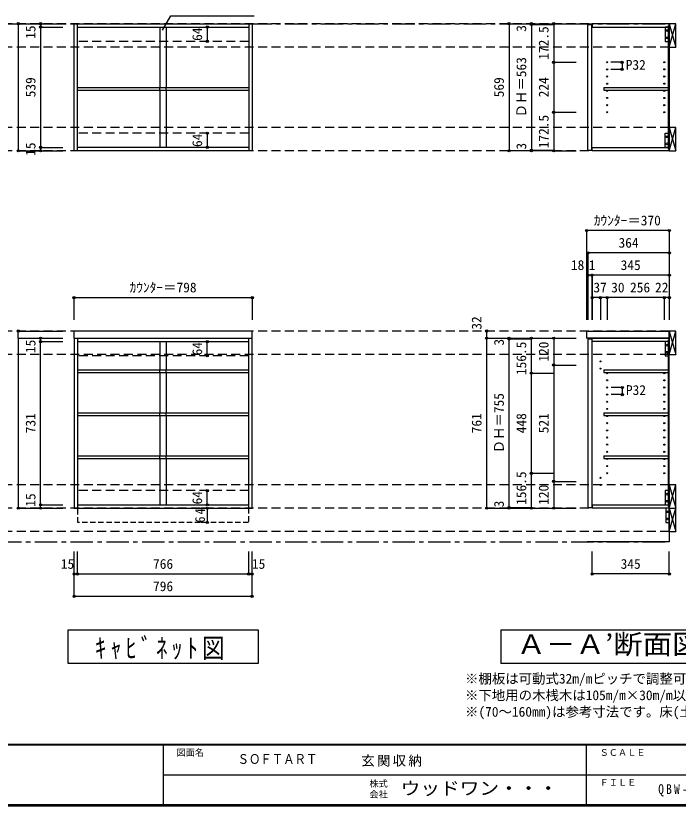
# Model space of a CAD drawing. Units: millimetres at full size, sheet at 1:20; some dimension numbers follow another scale. Extents: x -3893 to 3907, y -2871 to 2783.
# Drawn here: x -653 to 2312, y -2803 to 735 of the extents above; entities that cross this region are included whole.
import ezdxf
from ezdxf.enums import TextEntityAlignment as Align

# ---------------------------------------------------------------- set-up
doc = ezdxf.new("R2010")
doc.units = ezdxf.units.MM
doc.header["$LTSCALE"] = 20
doc.header["$PDMODE"] = 32
doc.header["$PDSIZE"] = 10
for name, pattern in [('CHAIN1', [8, 5, -1, 1, -1]), ('DASHED1', [1.8, 1.2, -0.6]), ('DASHED2', [3, 2, -1])]:
    doc.linetypes.add(name, pattern=pattern)
for name, color, linetype in [('0-1_本体', 2, 'Continuous'), ('0-2_扉', 3, 'Continuous'), ('0-3_扉仕上', 7, 'CHAIN1'), ('0-4_棚', 2, 'Continuous'), ('0-5_ダボ', 7, 'Continuous'), ('0-6_桟木', 3, 'Continuous'), ('0-7_', 7, 'Continuous'), ('0-9_', 7, 'DASHED1'), ('0-A_文字', 7, 'Continuous'), ('0-B_寸法', 7, 'Continuous'), ('F-1_枠', 6, 'Continuous'), ('F-A_文字', 7, 'Continuous')]:
    doc.layers.add(name, color=color, linetype=linetype)
doc.styles.add('HG明朝B', font='')
doc.styles.add('ＭＳ ゴシック', font='')
doc.styles.get('HG明朝B').set_extended_font_data('HG明朝B')
doc.styles.get('ＭＳ ゴシック').set_extended_font_data('MS Gothic')

msp = doc.modelspace()

# ---------------------------------------------------------------- linework, layer by layer
at = {"layer": '0-1_本体', "color": 3}
for p, q in [((-376.39, 130.71), (-376.39, 699.71)), ((-376.39, 684.71), (389.61, 684.71)), ((389.61, 699.71), (389.61, 130.71)), ((389.61, 145.71), (-376.39, 145.71)), ((-391.39, -708.29), (-391.39, -1469.29)), ((-376.39, -708.29), (-376.39, -1469.29)), ((-376.39, -723.29), (389.61, -723.29)), ((389.61, -1469.29), (389.61, -708.29)), ((404.61, -1469.29), (404.61, -708.29)), ((-391.39, -1469.29), (404.61, -1469.29)), ((-376.39, -1454.29), (389.61, -1454.29))]:
    msp.add_line(p, q, dxfattribs=at)
at = {"layer": '0-1_本体'}
for p, q in [((1926.61, 699.71), (1926.61, 684.71)), ((2271.61, 699.71), (1926.61, 699.71)), ((1926.61, 684.71), (2268.61, 684.71)), ((2270.11, 138.71), (2270.11, 691.71)), ((2271.61, 691.71), (2271.61, 699.71)), ((2271.61, 689.21), (2271.61, 697.21)), ((1926.61, 145.71), (2268.61, 145.71)), ((1926.61, 130.71), (1926.61, 145.71)), ((2271.61, 141.71), (2271.61, 133.71)), ((2271.61, 130.71), (1926.61, 130.71)), ((2268.61, 138.71), (2271.61, 138.71)), ((1926.61, -708.29), (2271.61, -708.29)), ((1926.61, -723.29), (1926.61, -708.29)), ((2268.61, -723.29), (1926.61, -723.29)), ((2268.61, -716.29), (2271.61, -716.29)), ((2268.61, -1461.29), (2268.61, -716.29)), ((2270.11, -1461.29), (2270.11, -716.29)), ((1926.61, -1454.29), (2268.61, -1454.29)), ((1926.61, -1454.29), (1926.61, -1469.29)), ((2271.61, -1469.29), (1926.61, -1469.29)), ((2268.61, -1461.29), (2271.61, -1461.29)), ((2271.61, -1566.29), (2271.61, -1574.29))]:
    msp.add_line(p, q, dxfattribs=at)
at = {"layer": '0-1_本体', "color": 7}
for p, q in [((2271.61, 694.71), (2271.61, 130.71)), ((2271.61, -1469.29), (2271.61, -708.29))]:
    msp.add_line(p, q, dxfattribs=at)
at = {"layer": '0-1_本体', "color": 3}
msp.add_lwpolyline([(-391.39, 699.71), (404.61, 699.71), (404.61, 130.71), (-391.39, 130.71)], close=True, dxfattribs=at)
at = {"layer": '0-1_本体'}
msp.add_lwpolyline([(2268.61, 138.71), (2268.61, 691.71), (2271.61, 691.71)], dxfattribs=at)
at = {"layer": '0-2_扉', "color": 2}
for p, q in [((1907.61, 696.71), (1925.61, 696.71)), ((1907.61, 133.71), (1907.61, 696.71)), ((1925.61, 133.71), (1925.61, 696.71)), ((1907.61, 133.71), (1925.61, 133.71)), ((1907.61, -711.29), (1907.61, -1466.29)), ((1907.61, -711.29), (1925.61, -711.29)), ((1925.61, -711.29), (1925.61, -1466.29)), ((1907.61, -1466.29), (1925.61, -1466.29))]:
    msp.add_line(p, q, dxfattribs=at)
at = {"layer": '0-3_扉仕上', "linetype": 'Continuous'}
for p, q in [((2271.61, -1469.29), (2271.61, -1619.29)), ((2271.61, -1619.29), (1904.61, -1619.29))]:
    msp.add_line(p, q, dxfattribs=at)
at = {"layer": '0-4_棚', "color": 3}
for p, q in [((-376.39, 413.71), (389.61, 413.71)), ((-376.39, 401.71), (389.61, 401.71)), ((405.61, -676.29), (-392.39, -676.29)), ((-392.39, -676.29), (-392.39, -708.29)), ((-376.39, -850.31), (389.61, -850.31)), ((-376.39, -862.31), (389.61, -862.31)), ((-376.39, -1042.31), (389.61, -1042.31)), ((-376.39, -1054.31), (389.61, -1054.31)), ((-376.39, -1234.32), (389.61, -1234.32)), ((-376.39, -1246.32), (389.61, -1246.32))]:
    msp.add_line(p, q, dxfattribs=at)
at = {"layer": '0-4_棚'}
for p, q in [((1978.61, 413.71), (2268.61, 413.71)), ((1978.61, 413.71), (1978.61, 401.71)), ((1978.61, 401.71), (2268.61, 401.71)), ((1978.61, -850.31), (2268.61, -850.31)), ((1978.61, -850.31), (1978.61, -862.31)), ((1978.61, -862.31), (2268.61, -862.31)), ((2268.61, -850.31), (2268.61, -862.31)), ((1978.61, -1042.31), (2268.61, -1042.31)), ((1978.61, -1042.31), (1978.61, -1054.31)), ((1978.61, -1054.31), (2268.61, -1054.31)), ((2268.61, -1042.31), (2268.61, -1054.31)), ((1978.61, -1234.32), (2268.61, -1234.32)), ((1978.61, -1234.32), (1978.61, -1246.32)), ((2268.61, -1234.32), (2268.61, -1246.32)), ((1978.61, -1246.32), (2268.61, -1246.32))]:
    msp.add_line(p, q, dxfattribs=at)
at = {"layer": '0-4_棚', "color": 7}
for p, q in [((1901.61, -681.29), (1901.61, -708.29)), ((1906.61, -676.29), (2271.61, -676.29)), ((2271.61, -708.29), (2271.61, -676.29)), ((2271.61, -708.29), (1901.61, -708.29))]:
    msp.add_line(p, q, dxfattribs=at)
at = {"layer": '0-4_棚', "color": 3}
msp.add_lwpolyline([(-392.39, -708.29), (405.61, -708.29), (405.61, -676.29)], dxfattribs=at)
at = {"layer": '0-4_棚', "color": 7}
msp.add_arc((1906.61, -681.29), 5, 90, 180, dxfattribs=at)
at = {"layer": '0-5_ダボ'}
for centre in [(1993.61, 527.21), (1993.61, 495.21), (2249.61, 527.21), (2249.61, 495.21), (1993.61, 463.21), (2249.61, 463.21), (1993.61, 431.21), (2249.61, 431.21), (1993.61, 399.21), (2249.61, 399.21), (1993.61, 367.21), (2249.61, 367.21), (1993.61, 335.21), (2249.61, 335.21), (1993.61, 303.21), (2249.61, 303.21), (1963.61, -812.29), (1963.61, -844.29), (1993.61, -864.81), (2249.61, -864.81), (1993.61, -896.81), (2249.61, -896.81), (1993.61, -928.81), (2249.61, -928.81), (1993.61, -960.81), (1993.61, -992.81), (2249.61, -960.81), (2249.61, -992.81), (1993.61, -1024.81), (2249.61, -1024.81), (1993.61, -1056.81), (2249.61, -1056.81), (1993.61, -1088.81), (2249.61, -1088.81), (1993.61, -1120.81), (2249.61, -1120.81), (1993.61, -1152.81), (2249.61, -1152.81), (1993.61, -1184.81), (2249.61, -1184.81), (1993.61, -1216.81), (2249.61, -1216.81), (1993.61, -1248.81), (2249.61, -1248.81), (1993.61, -1280.81), (2249.61, -1280.81), (1963.61, -1333.29), (1993.61, -1312.81), (2249.61, -1312.81), (1963.61, -1365.29)]:
    msp.add_circle(centre, 2.5, dxfattribs=at)
at = {"layer": '0-6_桟木'}
for p, q in [((2253.61, 684.71), (2253.61, 620.71)), ((2268.61, 684.71), (2253.61, 684.71)), ((2268.61, 620.71), (2268.61, 684.71)), ((2271.61, 699.71), (2271.61, 594.71)), ((2301.61, 699.71), (2271.61, 699.71)), ((2301.61, 594.71), (2301.61, 699.71)), ((2253.61, 620.71), (2268.61, 620.71)), ((2271.61, 594.71), (2301.61, 594.71)), ((2271.61, 594.71), (2301.61, 594.71)), ((2271.61, 235.71), (2271.61, 130.71)), ((2301.61, 235.71), (2271.61, 235.71)), ((2301.61, 130.71), (2301.61, 235.71)), ((2253.61, 209.71), (2268.61, 209.71)), ((2253.61, 145.71), (2253.61, 209.71)), ((2268.61, 209.71), (2268.61, 145.71)), ((2268.61, 145.71), (2253.61, 145.71)), ((2271.61, 130.71), (2301.61, 130.71)), ((2271.61, -676.29), (2271.61, -781.29)), ((2301.61, -676.29), (2271.61, -676.29)), ((2253.61, -723.29), (2253.61, -787.29)), ((2268.61, -723.29), (2253.61, -723.29)), ((2268.61, -787.29), (2268.61, -723.29)), ((2253.61, -787.29), (2268.61, -787.29)), ((2271.61, -1364.29), (2271.61, -1469.29)), ((2301.61, -1364.29), (2271.61, -1364.29)), ((2253.61, -1390.29), (2253.61, -1454.29)), ((2268.61, -1390.29), (2253.61, -1390.29)), ((2268.61, -1454.29), (2268.61, -1390.29)), ((2253.61, -1454.29), (2268.61, -1454.29)), ((2271.61, -1469.29), (2256.61, -1469.29)), ((2271.61, -1574.29), (2271.61, -1469.29))]:
    msp.add_line(p, q, dxfattribs=at)
at = {"layer": '0-6_桟木', "color": 7}
for p, q in [((2271.61, 699.71), (2301.61, 594.71)), ((2271.61, 594.71), (2301.61, 699.71)), ((2271.61, 594.71), (2301.61, 699.71)), ((2271.61, 699.71), (2301.61, 594.71)), ((2271.61, 235.71), (2301.61, 130.71)), ((2271.61, 130.71), (2301.61, 235.71)), ((2271.61, 130.71), (2301.61, 235.71)), ((2271.61, 235.71), (2301.61, 130.71)), ((2271.61, -781.29), (2301.61, -676.29)), ((2271.61, -676.29), (2301.61, -781.29)), ((2271.61, -1364.29), (2301.61, -1469.29)), ((2271.61, -1469.29), (2301.61, -1364.29)), ((2271.61, -1574.29), (2301.61, -1469.29)), ((2271.61, -1469.29), (2301.61, -1574.29))]:
    msp.add_line(p, q, dxfattribs=at)
at = {"layer": '0-6_桟木', "color": 7, "linetype": 'DASHED2'}
for p, q in [((389.61, 620.71), (-376.39, 620.71)), ((389.61, 209.71), (-376.39, 209.71)), ((389.61, -787.29), (-376.39, -787.29)), ((389.61, -1390.29), (-376.39, -1390.29))]:
    msp.add_line(p, q, dxfattribs=at)
at = {"layer": '0-6_桟木'}
for points in [[(2301.61, 594.71), (2301.61, 699.71), (2271.61, 699.71), (2271.61, 594.71)], [(2301.61, 235.71), (2271.61, 235.71), (2271.61, 130.71)], [(2271.61, 130.71), (2301.61, 130.71), (2301.61, 235.71)], [(2271.61, -781.29), (2301.61, -781.29), (2301.61, -676.29)], [(2271.61, -1469.29), (2301.61, -1469.29), (2301.61, -1364.29)], [(2256.61, -1469.29), (2256.61, -1533.29), (2271.61, -1533.29)], [(2271.61, -1574.29), (2301.61, -1574.29), (2301.61, -1469.29)]]:
    msp.add_lwpolyline(points, dxfattribs=at)
at = {"layer": '0-6_桟木', "color": 7}
for centre in [(2261.11, 668.71), (2261.11, 636.71), (2261.11, 193.71), (2261.11, 161.71), (2261.11, -739.29), (2261.11, -771.29), (2261.11, -1406.29), (2261.11, -1438.29), (2264.11, -1485.29), (2264.11, -1517.29)]:
    msp.add_circle(centre, 4, dxfattribs=at)
at = {"layer": '0-7_'}
for p, q in [((-7.39, 684.71), (-7.39, 413.71)), ((20.61, 684.71), (20.61, 413.71)), ((-7.39, 401.71), (-7.39, 145.71)), ((20.61, 401.71), (20.61, 145.71)), ((-7.39, -723.29), (-7.39, -850.31)), ((20.61, -723.29), (20.61, -850.31)), ((-7.39, -862.31), (-7.39, -1042.31)), ((20.61, -862.31), (20.61, -1042.31)), ((-7.39, -1054.31), (-7.39, -1234.32)), ((20.61, -1054.31), (20.61, -1234.32)), ((-7.39, -1246.32), (-7.39, -1454.29)), ((20.61, -1246.32), (20.61, -1454.29))]:
    msp.add_line(p, q, dxfattribs=at)
at = {"layer": '0-7_', "linetype": 'DASHED1'}
for p, q in [((-7.39, 401.71), (-7.39, 413.71)), ((20.61, 401.71), (20.61, 413.71)), ((-7.39, -862.31), (-7.39, -850.31)), ((20.61, -862.31), (20.61, -850.31)), ((-7.39, -1054.31), (-7.39, -1042.31)), ((20.61, -1054.31), (20.61, -1042.31)), ((-7.39, -1246.32), (-7.39, -1234.32)), ((20.61, -1246.32), (20.61, -1234.32))]:
    msp.add_line(p, q, dxfattribs=at)
at = {"layer": '0-9_'}
for p, q in [((-375.39, -1469.29), (388.61, -1469.29)), ((-375.39, -1533.29), (-375.39, -1469.29))]:
    msp.add_line(p, q, dxfattribs=at)
msp.add_lwpolyline([(388.61, -1469.29), (388.61, -1533.29), (-375.39, -1533.29)], dxfattribs=at)
at = {"layer": '0-A_文字'}
for p, q in [((4.6, 671.16), (41.46, 735.01)), ((41.46, 735.01), (414.6, 735.01)), ((-418.39, -2163.79), (-418.39, -2013.79)), ((-418.39, -2013.79), (431.61, -2013.79)), ((431.61, -2013.79), (431.61, -2163.79)), ((1518.11, -2013.79), (1518.11, -2163.79)), ((1518.11, -2013.79), (2558.11, -2013.79)), ((431.61, -2163.79), (-418.39, -2163.79)), ((2558.11, -2163.79), (1518.11, -2163.79))]:
    msp.add_line(p, q, dxfattribs=at)
at = {"layer": '0-A_文字', "linetype": 'CHAIN1'}
for p, q in [((-2487.39, 699.71), (2271.61, 699.71)), ((-2487.39, -1619.29), (2271.61, -1619.29))]:
    msp.add_line(p, q, dxfattribs=at)
at = {"layer": '0-B_寸法', "color": 4, "linetype": 'DASHED2'}
for p, q in [((2271.61, 699.71), (-2487.39, 699.71)), ((2271.61, 594.71), (-2487.39, 594.71)), ((2271.61, 235.71), (-2487.39, 235.71)), ((2271.61, 130.71), (-2487.39, 130.71)), ((2271.61, -676.29), (-2487.39, -676.29)), ((2271.61, -676.29), (-2487.39, -676.29)), ((2271.61, -781.29), (-2487.39, -781.29)), ((2271.61, -1364.29), (-2487.39, -1364.29)), ((2271.61, -1469.29), (-2487.39, -1469.29)), ((2271.61, -1574.29), (-2487.39, -1574.29))]:
    msp.add_line(p, q, dxfattribs=at)
at = {"layer": '0-B_寸法', "color": 4}
for p, q in [((-641.39, 699.71), (-641.39, 130.71)), ((-641.39, 699.71), (-441.39, 699.71)), ((-541.39, 699.71), (-541.39, 130.71)), ((-541.39, 684.71), (-441.39, 684.71)), ((204.43, 684.71), (201.45, 684.71)), ((204.43, 684.71), (204.43, 620.71)), ((1554.61, 699.71), (1554.61, 130.71)), ((1554.61, 699.71), (1754.61, 699.71)), ((1654.61, 699.71), (1654.61, 130.71)), ((1654.61, 696.71), (1754.61, 696.71)), ((1754.61, 699.71), (1854.61, 699.71)), ((1754.61, 699.71), (1754.61, 527.21)), ((204.43, 620.71), (201.45, 620.71)), ((1754.61, 527.21), (1754.61, 303.21)), ((1754.61, 527.21), (1854.61, 527.21)), ((2060.61, 527.21), (2010.61, 527.21)), ((1754.61, 303.21), (1754.61, 130.71)), ((1754.61, 303.21), (1854.61, 303.21)), ((204.43, 209.71), (201.45, 209.71)), ((204.43, 209.71), (204.43, 145.71)), ((-541.39, 145.71), (-441.39, 145.71)), ((204.43, 145.71), (201.45, 145.71)), ((-641.39, 130.71), (-441.39, 130.71)), ((-541.39, 130.71), (-441.39, 130.71)), ((1754.61, 130.71), (1554.61, 130.71)), ((1654.61, 133.71), (1754.61, 133.71)), ((1754.61, 130.71), (1854.61, 130.71)), ((2271.61, -226.29), (2271.61, -626.29)), ((1907.61, -326.29), (1907.61, -626.29)), ((2271.61, -326.29), (1907.61, -326.29)), ((1925.61, -426.29), (1907.61, -426.29)), ((1925.61, -426.29), (1925.61, -626.29)), ((1926.61, -426.29), (1925.61, -426.29)), ((1925.61, -426.29), (1925.61, -626.29)), ((1926.61, -426.29), (1926.61, -526.29)), ((2271.61, -426.29), (1926.61, -426.29)), ((2271.61, -426.29), (2271.61, -526.29)), ((-392.39, -526.29), (405.61, -526.29)), ((-392.39, -526.29), (-392.39, -626.29)), ((405.61, -526.29), (405.61, -626.29)), ((1926.61, -526.29), (1926.61, -626.29)), ((1963.61, -526.29), (1926.61, -526.29)), ((1963.61, -526.29), (1963.61, -626.29)), ((1993.61, -526.29), (1993.61, -626.29)), ((2249.61, -526.29), (2249.61, -626.29)), ((2271.61, -526.29), (2249.61, -526.29)), ((2271.61, -526.29), (2271.61, -626.29)), ((-641.39, -676.29), (-441.39, -676.29)), ((-641.39, -708.29), (-641.39, -676.29)), ((1454.61, -708.29), (1454.61, -676.29)), ((-641.39, -708.29), (-441.39, -708.29)), ((-641.39, -708.29), (-641.39, -1469.29)), ((-541.39, -723.29), (-541.39, -708.29)), ((-541.39, -1454.29), (-541.39, -723.29)), ((-541.39, -723.29), (-441.39, -723.29)), ((204.43, -723.29), (201.45, -723.29)), ((204.43, -787.29), (204.43, -723.29)), ((1454.61, -708.29), (1554.61, -708.29)), ((1454.61, -1469.29), (1454.61, -708.29)), ((1554.61, -708.29), (1654.61, -708.29)), ((1554.61, -708.29), (1654.61, -708.29)), ((1554.61, -711.29), (1554.61, -708.29)), ((1554.61, -711.29), (1654.61, -711.29)), ((1554.61, -1466.29), (1554.61, -711.29)), ((1654.61, -864.79), (1654.61, -708.29)), ((1654.61, -708.29), (1754.61, -708.29)), ((1754.61, -708.29), (1754.61, -828.29)), ((1754.61, -708.29), (1854.61, -708.29)), ((204.43, -787.29), (201.45, -787.29)), ((1754.61, -828.29), (1854.61, -828.29)), ((1754.61, -828.29), (1754.61, -1349.29)), ((1654.61, -1312.79), (1654.61, -864.79)), ((1654.61, -864.79), (1754.61, -864.79)), ((2061.61, -928.79), (2011.61, -928.79)), ((2061.61, -928.79), (2061.61, -960.79)), ((2061.61, -960.79), (2011.61, -960.79)), ((1654.61, -1469.29), (1654.61, -1312.79)), ((1654.61, -1312.79), (1754.61, -1312.79)), ((1754.61, -1349.29), (1854.61, -1349.29)), ((1754.61, -1349.29), (1754.61, -1469.29)), ((204.43, -1390.29), (201.45, -1390.29)), ((204.43, -1454.29), (204.43, -1390.29)), ((-641.39, -1469.29), (-541.39, -1469.29)), ((-541.39, -1469.29), (-541.39, -1454.29)), ((-541.39, -1454.29), (-441.39, -1454.29)), ((-541.39, -1469.29), (-441.39, -1469.29)), ((204.43, -1469.29), (175.19, -1469.29)), ((204.43, -1454.29), (201.45, -1454.29)), ((204.43, -1469.29), (204.43, -1533.29)), ((1454.61, -1469.29), (1554.61, -1469.29)), ((1554.61, -1469.29), (1554.61, -1466.29)), ((1554.61, -1466.29), (1654.61, -1466.29)), ((1554.61, -1469.29), (1654.61, -1469.29)), ((1554.61, -1469.29), (1654.61, -1469.29)), ((1654.61, -1469.29), (1754.61, -1469.29)), ((1754.61, -1469.29), (1854.61, -1469.29)), ((204.43, -1533.29), (175.19, -1533.29)), ((-391.39, -1863.79), (-391.39, -1663.79)), ((-376.39, -1763.79), (-376.39, -1663.79)), ((389.61, -1763.79), (389.61, -1663.79)), ((404.61, -1863.79), (404.61, -1663.79)), ((1926.61, -1763.79), (1926.61, -1663.79)), ((2271.61, -1763.79), (2271.61, -1663.79)), ((-391.39, -1763.79), (404.61, -1763.79)), ((2271.61, -1763.79), (1926.61, -1763.79)), ((-391.39, -1863.79), (404.61, -1863.79))]:
    msp.add_line(p, q, dxfattribs=at)
at = {"layer": '0-B_寸法', "color": 3}
msp.add_line((2271.61, -1469.29), (2301.61, -1469.29), dxfattribs=at)
at = {"layer": '0-B_寸法', "color": 4}
for points in [[(2060.61, 527.21), (2060.61, 495.21), (2010.61, 495.21)], [(2271.61, -226.29), (1901.61, -226.29), (1901.61, -626.29)], [(2249.61, -526.29), (1993.61, -526.29), (1963.61, -526.29)]]:
    msp.add_lwpolyline(points, dxfattribs=at)
at = {"layer": '0-B_寸法'}
for p in [(-641.39, 699.71), (-541.39, 699.71), (-541.39, 684.71), (204.43, 684.71), (1554.61, 699.71), (1654.61, 699.71), (1654.61, 696.71), (1754.61, 699.71), (204.43, 620.71), (1754.61, 527.21), (2060.61, 527.21), (2060.61, 495.21), (1754.61, 303.21), (204.43, 209.71), (-541.39, 145.71), (204.43, 145.71), (-641.39, 130.71), (-541.39, 130.71), (1554.61, 130.71), (1654.61, 133.71), (1654.61, 130.71), (1754.61, 130.71), (1901.61, -226.29), (2271.61, -226.29), (1907.61, -326.29), (2271.61, -326.29), (1907.61, -426.29), (1925.61, -426.29), (1925.61, -426.29), (1926.61, -426.29), (2271.61, -426.29), (-392.39, -526.29), (405.61, -526.29), (1926.61, -526.29), (1963.61, -526.29), (1993.61, -526.29), (2249.61, -526.29), (2271.61, -526.29), (-641.39, -676.29), (1454.61, -676.29), (-541.39, -708.29), (1454.61, -708.29), (1554.61, -708.29), (1554.61, -711.29), (1654.61, -708.29), (1754.61, -708.29), (-541.39, -723.29), (204.43, -723.29), (204.43, -787.29), (1754.61, -828.29), (1654.61, -864.79), (2061.61, -928.79), (2061.61, -960.79), (1654.61, -1312.79), (1754.61, -1349.29), (204.43, -1390.29), (-541.39, -1454.29), (204.43, -1454.29), (-641.39, -1469.29), (-541.39, -1469.29), (204.43, -1469.29), (1454.61, -1469.29), (1554.61, -1466.29), (1554.61, -1469.29), (1654.61, -1469.29), (1754.61, -1469.29), (204.43, -1533.29), (-391.39, -1763.79), (-376.39, -1763.79), (389.61, -1763.79), (404.61, -1763.79), (1926.61, -1763.79), (2271.61, -1763.79), (-391.39, -1863.79), (404.61, -1863.79)]:
    msp.add_point(p, dxfattribs=at)
at = {"layer": 'F-1_枠'}
for p, q in [((3906.61, -2526.67), (-3893.39, -2526.67)), ((3906.61, -2530), (-3893.39, -2530)), ((6.61, -2530), (6.61, -2796.67)), ((1899.94, -2530), (1899.94, -2796.67)), ((6.61, -2663.33), (3899.95, -2663.34)), ((3906.61, -2796.67), (-3893.39, -2796.67)), ((3906.61, -2800), (-3893.39, -2800)), ((3906.61, -2803.33), (-3893.39, -2803.33))]:
    msp.add_line(p, q, dxfattribs=at)

# ---------------------------------------------------------------- texts
at = {"layer": '0-A_文字', "style": 'ＭＳ ゴシック', "width": 1.1}
msp.add_text('Ａ－Ａ’断面図', height=87.98, dxfattribs=at).set_placement((1588.11, -2148.79), align=Align.BOTTOM_LEFT)
at = {"layer": '0-A_文字', "style": 'ＭＳ ゴシック'}
for s, p in [('※棚板は可動式32m/mピッチで調整可能', (1357.81, -2267.61)), ('※下地用の木桟木は105m/m×30m/m以上の堅い木を使用してください。', (1357.81, -2341.74)), ('※(70～160㎜)は参考寸法です。床(土間)からの高さに合わせて下地を入れてください。', (1357.81, -2415.88))]:
    msp.add_text(s, height=43.99, dxfattribs=at).set_placement(p, align=Align.BOTTOM_LEFT)
at = {"layer": '0-A_文字', "insert": (-298.39, -2148.79), "char_height": 87.98, "attachment_point": 7, "style": 'ＭＳ ゴシック'}
msp.add_mtext('\\T1.34;\\W0.85;ｷｬﾋﾞﾈｯﾄ図', dxfattribs=at)
at = {"layer": '0-B_寸法', "style": 'ＭＳ ゴシック'}
for s, p in [('15', (-551.39, 631.93)), ('64', (194.43, 622.71)), ('3', (1644.61, 663.64)), ('172.5', (1744.61, 538.46)), ('ＤＨ＝563', (1644.61, 280.21)), ('539', (-551.39, 370.21)), ('569', (1544.61, 370.21)), ('224', (1744.61, 370.21)), ('172.5', (1744.61, 141.96)), ('64', (194.43, 147.71)), ('15', (-551.39, 108.21)), ('3', (1644.61, 136.03)), ('32', (1444.61, -670.1)), ('15', (-551.39, -774.76)), ('64', (194.43, -785.29)), ('3', (1544.61, -741.54)), ('156.5', (1644.61, -873.29)), ('120', (1744.61, -813.29)), ('ＤＨ＝755', (1544.61, -1223.79)), ('731', (-551.39, -1133.79)), ('761', (1444.61, -1133.79)), ('448', (1644.61, -1133.79)), ('521', (1744.61, -1133.79)), ('156.5', (1644.61, -1454.29)), ('120', (1744.61, -1454.29)), ('15', (-551.39, -1462.67)), ('64', (194.43, -1452.29)), ('3', (1544.61, -1465.57))]:
    msp.add_text(s, height=43.99, rotation=90, dxfattribs=at).set_placement(p, align=Align.BOTTOM_LEFT)
for s, p in [('P32', (2076.86, 480.35)), ('ｶｳﾝﾀｰ＝370', (1934.11, -216.29)), ('364', (2044.61, -316.29)), ('18', (1831.61, -416.29)), ('1', (1911.11, -416.29)), ('345', (2054.11, -416.29)), ('ｶｳﾝﾀｰ＝798', (-143.39, -516.29)), ('37', (1932.23, -516.29)), ('30', (2011.77, -516.29)), ('256', (2096.18, -516.29)), ('22', (2208.15, -516.29)), ('P32', (2077.86, -975.65)), ('15', (-450.89, -1753.79)), ('766', (-38.39, -1753.79)), ('15', (404.27, -1753.79)), ('345', (2054.11, -1753.79)), ('796', (-38.39, -1853.79))]:
    msp.add_text(s, height=43.99, dxfattribs=at).set_placement(p, align=Align.BOTTOM_LEFT)
at = {"layer": '0-B_寸法', "insert": (194.43, -1533.79), "char_height": 43.99, "attachment_point": 7, "rotation": 90, "style": 'ＭＳ ゴシック'}
msp.add_mtext('\\T1.36;\\W0.9;64', dxfattribs=at)
at = {"layer": 'F-A_文字', "style": 'ＭＳ ゴシック'}
for s, p in [('図面名', (66.61, -2586.67)), ('ＳＣＡＬＥ', (1959.94, -2586.67)), ('株式', (929.94, -2726)), ('ＦＩＬＥ', (1959.94, -2720)), ('会社', (929.94, -2774))]:
    msp.add_text(s, height=29.33, dxfattribs=at).set_placement(p, align=Align.BOTTOM_LEFT)
at = {"layer": 'F-A_文字'}
for s, height, style, width, p in [('ＳＯＦＴＡＲＴ', 43.99, 'HG明朝B', 0.85, (339.95, -2627.19)), ('ウッドワン・・・', 58.65, 'ＭＳ ゴシック', 1.1, (1069.94, -2770))]:
    msp.add_text(s, height=height, dxfattribs=dict(at, style=style, width=width)).set_placement(p, align=Align.BOTTOM_LEFT)
at = {"layer": 'F-A_文字', "char_height": 43.99, "attachment_point": 7, "style": 'ＭＳ ゴシック'}
for s, insert in [('\\T1.17;玄関収納', (893.56, -2626.67)), ('\\T1.39;\\W0.85;QBW-S301_S01', (2222.45, -2760))]:
    msp.add_mtext(s, dxfattribs=dict(at, insert=insert))

doc.saveas('drawing.dxf')
